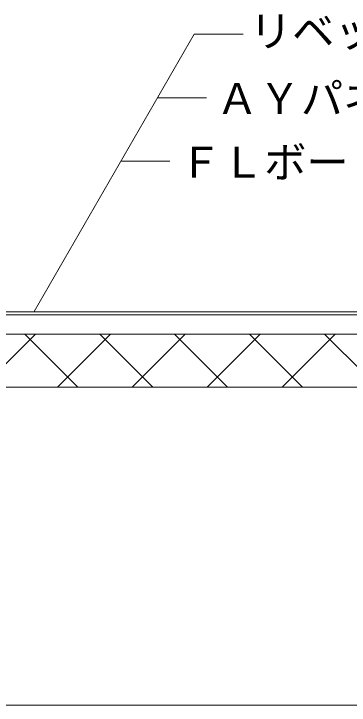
# Model space of a CAD drawing. Units: millimetres, scale not verified. Extents: x -607 to 714, y -501 to 377.
# Drawn here: x -60.7 to 97.6, y -260.9 to 65.1 of the extents above; entities that cross this region are included whole.
import ezdxf
from ezdxf.enums import TextEntityAlignment as Align

# ---------------------------------------------------------------- set-up
doc = ezdxf.new("R2010")
doc.units = ezdxf.units.MM
doc.header["$LTSCALE"] = 5
for name, color, linetype, lineweight in [('0-0', 7, 'Continuous', 9), ('1-0', 7, 'Continuous', 9), ('4-0', 7, 'Continuous', 9), ('4-1_ＡＹパネルＶ', 7, 'Continuous', 9), ('E-0', 7, 'Continuous', 9)]:
    doc.layers.add(name, color=color, linetype=linetype, lineweight=lineweight)
doc.styles.add('ＭＳ ゴシック', font='')
doc.styles.get('ＭＳ ゴシック').set_extended_font_data('MS Gothic')

msp = doc.modelspace()

# ---------------------------------------------------------------- linework, layer by layer
at = {"layer": '0-0'}
for p, q in [((-447.481, -110.877), (601.399, -110.877)), ((-397.481, -260.877), (601.399, -260.877))]:
    msp.add_line(p, q, dxfattribs=at)
at = {"layer": '1-0'}
for p, q in [((-394.537, -76.877), (106.068, -76.877)), ((-393.915, -75.377), (105.666, -75.377))]:
    msp.add_line(p, q, dxfattribs=at)
at = {"layer": '4-0'}
for p, q in [((-412.576, -85.877), (149.619, -85.877)), ((-75.522, -110.877), (-50.522, -85.877)), ((-55.544, -85.877), (-30.544, -110.877)), ((-40.166, -110.877), (-15.166, -85.877)), ((-20.189, -85.877), (4.811, -110.877)), ((-4.811, -110.877), (20.189, -85.877)), ((15.166, -85.877), (40.166, -110.877)), ((30.544, -110.877), (55.544, -85.877)), ((50.522, -85.877), (75.522, -110.877)), ((65.9, -110.877), (90.9, -85.877)), ((85.877, -85.877), (110.877, -110.877))]:
    msp.add_line(p, q, dxfattribs=at)
msp.add_lwpolyline([(-447.481, -97.913), (-447.481, -110.877), (601.399, -110.877), (601.399, -85.877)], dxfattribs=at)
at = {"layer": '4-1_ＡＹパネルＶ'}
for p, q in [((-412.576, -76.877), (149.269, -76.877)), ((-414.581, -85.877), (149.619, -85.877))]:
    msp.add_line(p, q, dxfattribs=at)
at = {"layer": 'E-0'}
for p, q in [((-51.146, -75.311), (24.403, 55.544)), ((24.403, 55.544), (47.497, 55.544)), ((7.082, 25.544), (30.176, 25.544)), ((-10.238, -4.456), (12.856, -4.456))]:
    msp.add_line(p, q, dxfattribs=at)

# ---------------------------------------------------------------- texts
at = {"layer": 'E-0', "style": 'ＭＳ ゴシック'}
for s, p in [('リベットルーフ', (50.572, 45.209)), ('ＡＹパネルＶ', (34.727, 13.41)), ('ＦＬボードＳ・ＦＬボードＮＵ', (17.407, -16.59))]:
    msp.add_text(s, height=14.66, dxfattribs=at).set_placement(p, align=Align.BOTTOM_LEFT)

doc.saveas('drawing.dxf')
